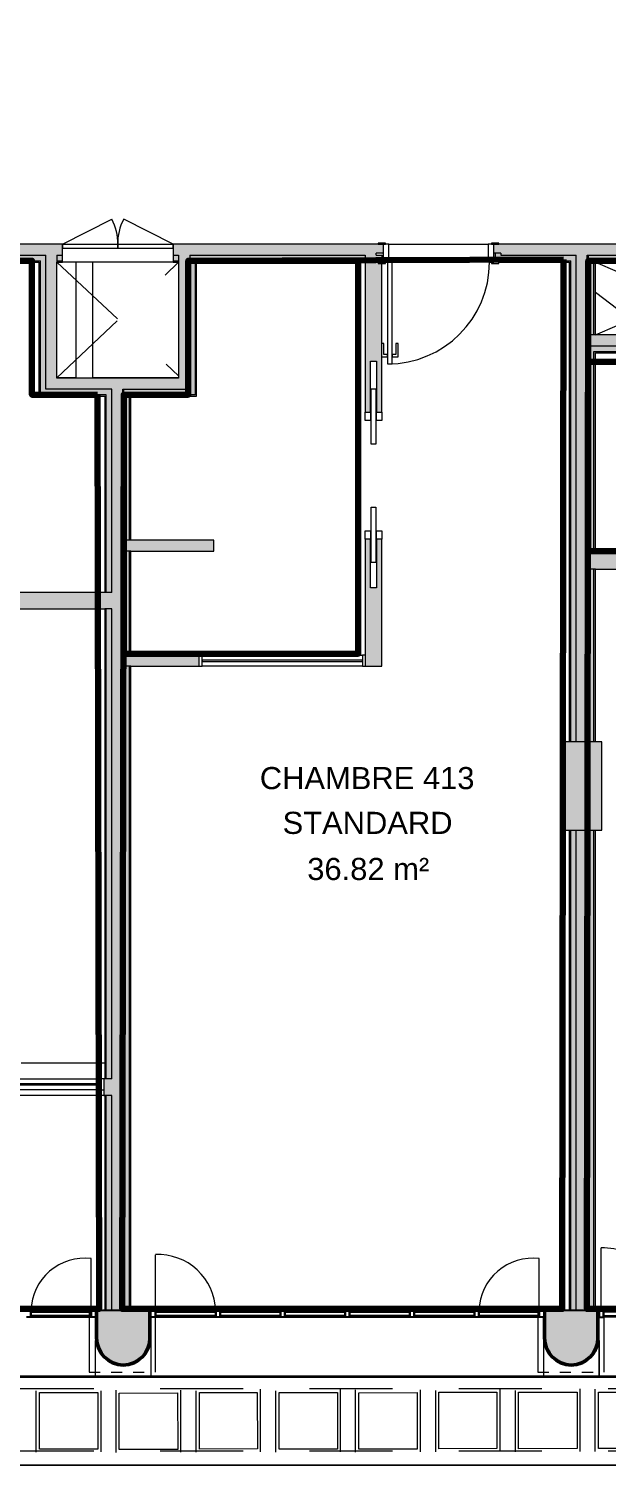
# Model space of a CAD drawing. Header units: metres. Extents: x -227.9 to -141.2, y 39.1 to 91.1.
# Drawn here: x -161.88 to -156.64, y 39.07 to 52.06 of the extents above; entities that cross this region are included whole.
import ezdxf

# ---------------------------------------------------------------- set-up
doc = ezdxf.new("R2010")
doc.units = ezdxf.units.M
doc.linetypes.add('JIS_02_0.7', pattern=[1.35, 0.75, -0.6])
doc.linetypes.add('Projeté', pattern=[0.003969, 0.002381, -0.001587])
for name, color, linetype, lineweight in [('A-AREA-IDEN', 7, 'Continuous', 9), ('A-DOOR', 7, 'Continuous', 5), ('A-FLOR', 7, 'Continuous', 5), ('A-GLAZ', 7, 'Continuous', 5), ('A-WALL', 7, 'Continuous', 5), ('A-WALL-PATT', 7, 'Continuous', 13), ('I-WALL', 7, 'Continuous', 5), ('Q-SPCQ', 7, 'Continuous', 5)]:
    doc.layers.add(name, color=color, linetype=linetype, lineweight=lineweight)
for name, color, linetype, lineweight, true_color in [('A-DETL', 94, 'Continuous', 5, 0x00a600), ('A-DETL-MBND', 9, 'Continuous', 5, 0xc0c0c0), ('S-COLS', 8, 'Continuous', 9, 0x7f7f7f)]:
    doc.layers.add(name, color=color, linetype=linetype, lineweight=lineweight, true_color=true_color)
doc.layers.add('Chambre', color=40, linetype='Continuous')
doc.layers.add('SDB', color=230, linetype='Continuous')
doc.styles.add('Arial_1', font='arial.ttf', dxfattribs={"height": 0.2})

msp = doc.modelspace()

# ---------------------------------------------------------------- hatches: boundary and pattern name
at = {"layer": 'A-WALL', "true_color": 0x808080}
for points in [[(-161.02, 39.97), (-160.965, 39.976), (-160.912, 39.994), (-160.864, 40.024), (-160.825, 40.064), (-160.795, 40.111), (-160.776, 40.164), (-160.77, 40.22), (-160.77, 40.47), (-160.785, 40.47), (-160.785, 40.22), (-160.791, 40.167), (-160.808, 40.118), (-160.836, 40.073), (-160.874, 40.036), (-160.918, 40.008), (-160.968, 39.991), (-161.02, 39.985), (-161.072, 39.991), (-161.122, 40.008), (-161.167, 40.036), (-161.204, 40.073), (-161.232, 40.118), (-161.249, 40.167), (-161.255, 40.22), (-161.255, 40.47), (-161.27, 40.47), (-161.27, 40.22), (-161.264, 40.164), (-161.245, 40.111), (-161.216, 40.064), (-161.176, 40.024), (-161.129, 39.994), (-161.076, 39.976), (-161.049, 39.973)], [(-161.02, 39.985), (-160.968, 39.991), (-160.918, 40.008), (-160.874, 40.036), (-160.836, 40.073), (-160.808, 40.118), (-160.791, 40.167), (-160.785, 40.22), (-160.785, 40.47), (-161.255, 40.47), (-161.255, 40.22), (-161.249, 40.167), (-161.232, 40.118), (-161.204, 40.073), (-161.167, 40.036), (-161.122, 40.008), (-161.072, 39.991), (-161.049, 39.988)], [(-156.97, 39.97), (-156.914, 39.976), (-156.861, 39.994), (-156.814, 40.024), (-156.774, 40.064), (-156.744, 40.111), (-156.726, 40.164), (-156.72, 40.22), (-156.72, 40.47), (-156.735, 40.47), (-156.735, 40.22), (-156.741, 40.167), (-156.758, 40.118), (-156.786, 40.073), (-156.823, 40.036), (-156.868, 40.008), (-156.917, 39.991), (-156.97, 39.985), (-157.022, 39.991), (-157.072, 40.008), (-157.116, 40.036), (-157.153, 40.073), (-157.181, 40.118), (-157.199, 40.167), (-157.205, 40.22), (-157.205, 40.47), (-157.219, 40.47), (-157.22, 40.22), (-157.213, 40.164), (-157.195, 40.111), (-157.165, 40.064), (-157.126, 40.024), (-157.078, 39.994), (-157.025, 39.976)], [(-156.97, 39.985), (-156.917, 39.991), (-156.868, 40.008), (-156.823, 40.036), (-156.786, 40.073), (-156.758, 40.118), (-156.741, 40.167), (-156.735, 40.22), (-156.735, 40.47), (-157.205, 40.47), (-157.205, 40.22), (-157.199, 40.167), (-157.181, 40.118), (-157.153, 40.073), (-157.116, 40.036), (-157.072, 40.008), (-157.022, 39.991)]]:
    msp.add_hatch(color=8, dxfattribs=at).paths.add_polyline_path(points)
at = {"layer": 'A-WALL-PATT', "lineweight": 5, "true_color": 0xaaaaaa}
h = msp.add_hatch(color=253, dxfattribs=at)
h.paths.add_polyline_path([(-156.825, 45.614), (-156.815, 45.614), (-156.815, 47.175), (-156.825, 47.175), (-156.825, 45.639)])
h.paths.add_polyline_path([(-156.825, 47.325), (-156.815, 47.325), (-156.815, 49.194), (-156.825, 49.194), (-156.825, 47.782)])
h.paths.add_polyline_path([(-156.825, 49.294), (-156.815, 49.294), (-156.815, 50.014), (-156.825, 50.014), (-156.825, 49.39)])
h = msp.add_hatch(color=253, dxfattribs=at)
h.paths.add_polyline_path([(-161.015, 40.47), (-161.015, 46.296), (-161.025, 46.296), (-161.025, 40.47)])
h.paths.add_polyline_path([(-161.025, 46.396), (-161.015, 46.396), (-161.015, 47.337), (-161.025, 47.337), (-161.025, 46.711)])
h.paths.add_polyline_path([(-161.025, 47.437), (-161.015, 47.437), (-161.015, 48.802), (-161.025, 48.802), (-161.025, 47.782)])
msp.add_hatch(color=253, dxfattribs=at).paths.add_polyline_path([(-156.825, 40.47), (-156.815, 40.47), (-156.815, 44.814), (-156.825, 44.814), (-156.825, 40.549)])
at = {"layer": 'I-WALL', "true_color": 0xaaaaaa}
h = msp.add_hatch(color=253, dxfattribs=at)
h.paths.add_polyline_path([(-155.221, 50.014), (-155.076, 50.014), (-155.076, 50.032), (-155.013, 50.032), (-155.013, 50.114), (-155.554, 50.114), (-155.554, 50.014), (-155.293, 50.014)])
h.paths.add_polyline_path([(-153.95, 50.014), (-153.912, 50.014), (-153.912, 50.114), (-154.013, 50.114), (-154.013, 50.032), (-153.95, 50.032)])
h.paths.add_polyline_path([(-156.815, 50.014), (-156.554, 50.014), (-156.554, 50.114), (-157.67, 50.114), (-157.67, 50.032), (-157.607, 50.032), (-157.607, 50.014), (-156.825, 50.014)])
h.paths.add_polyline_path([(-158.733, 50.014), (-158.733, 50.032), (-158.67, 50.032), (-158.67, 50.114), (-160.57, 50.114), (-160.57, 50.014), (-158.833, 50.014)])
h.paths.add_polyline_path([(-161.72, 50.014), (-161.57, 50.014), (-161.57, 50.114), (-167.265, 50.114), (-167.265, 50.032), (-167.202, 50.032), (-167.202, 50.014), (-162.693, 50.014)])
h.paths.add_polyline_path([(-168.412, 50.014), (-168.328, 50.014), (-168.328, 50.032), (-168.265, 50.032), (-168.265, 50.114), (-169.889, 50.114), (-169.889, 50.014), (-168.449, 50.014)])
h = msp.add_hatch(color=253, dxfattribs=at)
h.paths.add_polyline_path([(-155.221, 49.964), (-155.221, 50.014), (-155.554, 50.014), (-155.554, 49.964), (-155.293, 49.964)])
h.paths.add_polyline_path([(-155.026, 49.964), (-155.026, 50.032), (-155.076, 50.032), (-155.076, 50.014), (-155.121, 50.014), (-155.121, 49.964), (-155.071, 49.964)])
h.paths.add_polyline_path([(-153.912, 49.964), (-153.912, 50.014), (-153.95, 50.014), (-153.95, 50.032), (-154, 50.032), (-154, 49.964)])
h.paths.add_polyline_path([(-156.937, 49.964), (-156.925, 49.964), (-156.925, 50.014), (-157.607, 50.014), (-157.607, 50.032), (-157.657, 50.032), (-157.657, 49.964), (-156.975, 49.964)])
h.paths.add_polyline_path([(-156.815, 49.964), (-156.554, 49.964), (-156.554, 50.014), (-156.815, 50.014)])
h.paths.add_polyline_path([(-159.404, 49.964), (-158.833, 49.964), (-158.833, 50.014), (-160.42, 50.014), (-160.42, 49.964), (-160.37, 49.964)])
h.paths.add_polyline_path([(-160.57, 49.964), (-160.52, 49.964), (-160.52, 50.014), (-160.57, 50.014)])
h.paths.add_polyline_path([(-161.72, 49.964), (-161.72, 50.014), (-162.97, 50.014), (-162.97, 49.964), (-161.77, 49.964)])
h.paths.add_polyline_path([(-163.12, 49.964), (-163.12, 50.014), (-167.08, 50.014), (-167.08, 49.964), (-165.982, 49.964)])
h.paths.add_polyline_path([(-161.57, 49.964), (-161.57, 50.014), (-161.62, 50.014), (-161.62, 49.964)])
h.paths.add_polyline_path([(-168.449, 49.964), (-168.412, 49.964), (-168.412, 50.014), (-169.415, 50.014), (-169.415, 49.964), (-169.272, 49.964)])
h.paths.add_polyline_path([(-167.18, 49.964), (-167.18, 50.014), (-167.202, 50.014), (-167.202, 50.032), (-167.252, 50.032), (-167.252, 49.964)])
h.paths.add_polyline_path([(-168.312, 49.964), (-168.278, 49.964), (-168.278, 50.032), (-168.312, 50.032), (-168.312, 50.014)])
h.paths.add_polyline_path([(-169.889, 49.964), (-169.525, 49.964), (-169.525, 50.014), (-169.889, 50.014)])
h = msp.add_hatch(color=253, dxfattribs=at)
h.paths.add_polyline_path([(-153.912, 49.951), (-153.912, 49.964), (-154, 49.964), (-154, 50.032), (-154.013, 50.032), (-154.013, 49.951), (-153.968, 49.951)])
h.paths.add_polyline_path([(-155.013, 49.951), (-155.013, 50.032), (-155.026, 50.032), (-155.026, 49.964), (-155.071, 49.964), (-155.071, 49.951), (-155.058, 49.951)])
h.paths.add_polyline_path([(-155.293, 49.951), (-155.221, 49.951), (-155.221, 49.964), (-155.554, 49.964), (-155.554, 49.951)])
h.paths.add_polyline_path([(-156.988, 49.951), (-156.975, 49.951), (-156.975, 49.964), (-157.657, 49.964), (-157.657, 50.032), (-157.67, 50.032), (-157.67, 49.951), (-157.625, 49.951)])
h.paths.add_polyline_path([(-156.765, 49.951), (-156.554, 49.951), (-156.554, 49.964), (-156.765, 49.964)])
h.paths.add_polyline_path([(-159.404, 49.951), (-158.833, 49.951), (-158.833, 49.964), (-160.37, 49.964), (-160.37, 49.951), (-160.357, 49.951)])
h.paths.add_polyline_path([(-158.683, 49.951), (-158.67, 49.951), (-158.67, 50.032), (-158.683, 50.032), (-158.683, 49.994)])
h.paths.add_polyline_path([(-162.693, 49.951), (-161.77, 49.951), (-161.77, 49.964), (-162.97, 49.964), (-162.97, 49.951)])
h.paths.add_polyline_path([(-161.57, 49.951), (-161.57, 49.964), (-161.62, 49.964), (-161.62, 49.951)])
h.paths.add_polyline_path([(-160.52, 49.951), (-160.52, 49.964), (-160.57, 49.964), (-160.57, 49.951)])
h.paths.add_polyline_path([(-163.12, 49.951), (-163.12, 49.964), (-167.08, 49.964), (-167.08, 49.951), (-165.982, 49.951)])
h.paths.add_polyline_path([(-168.265, 49.951), (-168.265, 50.032), (-168.278, 50.032), (-168.278, 49.964), (-168.312, 49.964), (-168.312, 49.951), (-168.31, 49.951)])
h.paths.add_polyline_path([(-167.18, 49.951), (-167.18, 49.964), (-167.252, 49.964), (-167.252, 50.032), (-167.265, 50.032), (-167.265, 49.951), (-167.22, 49.951)])
h.paths.add_polyline_path([(-169.365, 49.951), (-168.412, 49.951), (-168.412, 49.964), (-169.365, 49.964)])
h.paths.add_polyline_path([(-169.575, 49.951), (-169.575, 49.964), (-169.889, 49.964), (-169.889, 49.951), (-169.588, 49.951)])
for points in [[(-161.77, 48.739), (-161.77, 49.951), (-161.783, 49.951), (-161.783, 48.739)], [(-161.72, 48.752), (-161.72, 49.964), (-161.77, 49.964), (-161.77, 48.752)], [(-161.72, 48.802), (-161.62, 48.802), (-161.62, 50.014), (-161.72, 50.014), (-161.72, 48.854)], [(-160.42, 48.902), (-160.42, 50.014), (-160.52, 50.014), (-160.52, 48.902)], [(-160.42, 48.802), (-160.37, 48.802), (-160.37, 49.964), (-160.42, 49.964), (-160.42, 48.854)], [(-160.37, 48.752), (-160.357, 48.752), (-160.357, 49.951), (-160.37, 49.951), (-160.37, 48.802)], [(-156.988, 45.614), (-156.975, 45.614), (-156.975, 49.951), (-156.988, 49.951), (-156.988, 45.639)], [(-156.975, 45.614), (-156.925, 45.614), (-156.925, 49.964), (-156.975, 49.964), (-156.975, 45.639)], [(-156.825, 45.614), (-156.825, 50.014), (-156.925, 50.014), (-156.925, 45.614)], [(-156.815, 49.194), (-155.221, 49.194), (-155.221, 49.294), (-156.825, 49.294), (-156.825, 49.194)], [(-155.221, 49.144), (-155.207, 49.144), (-155.207, 49.194), (-156.765, 49.194), (-156.765, 49.144), (-155.293, 49.144)], [(-155.207, 49.131), (-155.207, 49.144), (-156.752, 49.144), (-156.752, 49.131), (-155.221, 49.131)], [(-161.015, 48.802), (-160.42, 48.802), (-160.42, 48.902), (-161.62, 48.902), (-161.62, 48.802), (-161.025, 48.802)], [(-161.049, 40.47), (-161.025, 40.47), (-161.025, 48.802), (-161.125, 48.802), (-161.125, 40.47)], [(-160.965, 47.337), (-160.202, 47.337), (-160.202, 47.437), (-161.025, 47.437), (-161.025, 47.337), (-161.015, 47.337)], [(-160.952, 46.296), (-160.333, 46.296), (-160.333, 46.396), (-161.025, 46.396), (-161.025, 46.296), (-160.965, 46.296)], [(-156.975, 40.47), (-156.975, 44.814), (-156.988, 44.814), (-156.988, 40.47)], [(-156.937, 40.47), (-156.925, 40.47), (-156.925, 44.814), (-156.975, 44.814), (-156.975, 40.47)], [(-156.925, 40.47), (-156.825, 40.47), (-156.825, 44.814), (-156.925, 44.814), (-156.925, 40.549)], [(-156.815, 40.47), (-156.765, 40.47), (-156.765, 44.814), (-156.815, 44.814), (-156.815, 40.549)], [(-156.765, 40.47), (-156.752, 40.47), (-156.752, 44.814), (-156.765, 44.814), (-156.765, 40.549)]]:
    msp.add_hatch(color=253, dxfattribs=at).paths.add_polyline_path(points)
h = msp.add_hatch(color=253, dxfattribs=at)
h.paths.add_polyline_path([(-158.683, 46.296), (-158.683, 47.446), (-158.73, 47.446), (-158.73, 47.006), (-158.785, 47.006), (-158.785, 47.446), (-158.833, 47.446), (-158.833, 46.296)])
h.paths.add_polyline_path([(-158.73, 48.596), (-158.683, 48.596), (-158.683, 49.096), (-158.685, 49.096), (-158.685, 49.216), (-158.683, 49.216), (-158.683, 49.941), (-158.715, 49.941), (-158.715, 49.951), (-158.683, 49.951), (-158.683, 50.014), (-158.833, 50.014), (-158.833, 48.596), (-158.785, 48.596), (-158.785, 49.056), (-158.73, 49.056), (-158.73, 48.854)])
h = msp.add_hatch(color=253, dxfattribs=at)
h.paths.add_polyline_path([(-156.765, 45.614), (-156.765, 45.614), (-156.765, 47.175), (-156.815, 47.175), (-156.815, 45.614)])
h.paths.add_polyline_path([(-156.815, 47.325), (-156.765, 47.325), (-156.765, 49.194), (-156.815, 49.194), (-156.815, 47.782)])
h.paths.add_polyline_path([(-156.815, 49.294), (-156.765, 49.294), (-156.765, 49.964), (-156.815, 49.964), (-156.815, 49.39)])
h = msp.add_hatch(color=253, dxfattribs=at)
h.paths.add_polyline_path([(-156.765, 45.614), (-156.752, 45.614), (-156.752, 47.175), (-156.765, 47.175), (-156.765, 45.639)])
h.paths.add_polyline_path([(-156.765, 47.325), (-156.752, 47.325), (-156.752, 49.144), (-156.765, 49.144), (-156.765, 47.782)])
h.paths.add_polyline_path([(-156.765, 49.294), (-156.752, 49.294), (-156.752, 49.951), (-156.765, 49.951), (-156.765, 49.39)])
h = msp.add_hatch(color=253, dxfattribs=at)
h.paths.add_polyline_path([(-160.357, 48.739), (-160.357, 48.752), (-160.965, 48.752), (-160.965, 48.739), (-160.952, 48.739)])
h.paths.add_polyline_path([(-161.188, 48.739), (-161.175, 48.739), (-161.175, 48.752), (-161.77, 48.752), (-161.77, 48.739), (-161.62, 48.739)])
h = msp.add_hatch(color=253, dxfattribs=at)
h.paths.add_polyline_path([(-161.015, 48.752), (-160.37, 48.752), (-160.37, 48.802), (-161.015, 48.802)])
h.paths.add_polyline_path([(-161.62, 48.752), (-161.125, 48.752), (-161.125, 48.802), (-161.72, 48.802), (-161.72, 48.752)])
h = msp.add_hatch(color=253, dxfattribs=at)
h.paths.add_polyline_path([(-161.175, 40.47), (-161.175, 42.415), (-161.188, 42.415), (-161.188, 40.47)])
h.paths.add_polyline_path([(-161.188, 42.565), (-161.175, 42.565), (-161.175, 46.815), (-161.188, 46.815), (-161.188, 43.496)])
h.paths.add_polyline_path([(-161.188, 46.965), (-161.175, 46.965), (-161.175, 48.739), (-161.188, 48.739), (-161.188, 47.782)])
h = msp.add_hatch(color=253, dxfattribs=at)
h.paths.add_polyline_path([(-161.175, 40.47), (-161.125, 40.47), (-161.125, 42.415), (-161.175, 42.415), (-161.175, 40.817)])
h.paths.add_polyline_path([(-161.125, 42.565), (-161.125, 46.815), (-161.175, 46.815), (-161.175, 42.565)])
h.paths.add_polyline_path([(-161.125, 46.965), (-161.125, 48.752), (-161.175, 48.752), (-161.175, 46.965)])
h = msp.add_hatch(color=253, dxfattribs=at)
h.paths.add_polyline_path([(-161.015, 40.47), (-160.965, 40.47), (-160.965, 46.296), (-161.015, 46.296), (-161.015, 41.352)])
h.paths.add_polyline_path([(-161.015, 46.396), (-160.965, 46.396), (-160.965, 47.337), (-161.015, 47.337), (-161.015, 46.711)])
h.paths.add_polyline_path([(-160.965, 47.437), (-160.965, 48.752), (-161.015, 48.752), (-161.015, 47.437)])
h = msp.add_hatch(color=253, dxfattribs=at)
h.paths.add_polyline_path([(-160.952, 40.47), (-160.952, 46.296), (-160.965, 46.296), (-160.965, 40.47)])
h.paths.add_polyline_path([(-160.952, 46.396), (-160.952, 47.337), (-160.965, 47.337), (-160.965, 46.396)])
h.paths.add_polyline_path([(-160.965, 47.437), (-160.952, 47.437), (-160.952, 48.739), (-160.965, 48.739), (-160.965, 47.782)])
h = msp.add_hatch(color=253, dxfattribs=at)
h.paths.add_polyline_path([(-153.506, 47.175), (-153.174, 47.175), (-153.174, 47.325), (-153.506, 47.325), (-153.506, 47.223)])
h.paths.add_polyline_path([(-154.656, 47.175), (-154.656, 47.223), (-155.766, 47.223), (-155.766, 47.278), (-154.656, 47.278), (-154.656, 47.325), (-156.825, 47.325), (-156.825, 47.175), (-156.115, 47.175)])
h = msp.add_hatch(color=253, dxfattribs=at)
h.paths.add_polyline_path([(-161.175, 46.815), (-161.125, 46.815), (-161.125, 46.965), (-162.05, 46.965), (-162.05, 46.815), (-161.188, 46.815)])
h.paths.add_polyline_path([(-162.95, 46.815), (-162.95, 46.965), (-162.97, 46.965), (-162.97, 46.815)])
h = msp.add_hatch(color=253, dxfattribs=at)
h.paths.add_polyline_path([(-161.175, 42.415), (-161.125, 42.415), (-161.125, 42.565), (-161.195, 42.565), (-161.195, 42.415), (-161.188, 42.415)])
h.paths.add_polyline_path([(-169.425, 42.415), (-169.345, 42.415), (-169.345, 42.565), (-169.425, 42.565), (-169.425, 42.424)])
at = {"layer": 'S-COLS', "true_color": 0x808080}
msp.add_hatch(color=8, dxfattribs=at).paths.add_polyline_path([(-156.694, 44.814), (-156.694, 45.614), (-157.044, 45.614), (-157.044, 44.814)])

# ---------------------------------------------------------------- linework, layer by layer
at = {"layer": 'A-DETL', "color": 7, "linetype": 'JIS_02_0.7'}
for p, q in [((-161.62, 48.904), (-160.52, 49.951)), ((-161.62, 49.951), (-160.52, 48.924)), ((-156.752, 49.294), (-155.221, 49.951)), ((-156.752, 49.951), (-155.221, 49.294))]:
    msp.add_line(p, q, dxfattribs=at)
at = {"layer": 'A-DETL', "color": 9, "linetype": 'JIS_02_0.7', "lineweight": 9, "true_color": 0xc0c0c0}
for p, q in [((-161.194, 42.707), (-169.339, 42.707)), ((-151.836, 39.762), (-165.413, 39.762)), ((-161.807, 39.188), (-161.807, 39.743)), ((-161.779, 39.726), (-161.25, 39.727)), ((-161.779, 39.216), (-161.779, 39.726)), ((-161.25, 39.727), (-161.249, 39.216)), ((-161.224, 39.743), (-161.224, 39.192)), ((-161.086, 39.184), (-161.086, 39.749)), ((-161.057, 39.722), (-160.529, 39.723)), ((-161.057, 39.212), (-161.057, 39.722)), ((-160.529, 39.723), (-160.528, 39.212)), ((-160.503, 39.748), (-160.503, 39.188)), ((-160.361, 39.189), (-160.361, 39.744)), ((-160.332, 39.726), (-159.809, 39.727)), ((-160.332, 39.216), (-160.332, 39.726)), ((-159.809, 39.727), (-159.808, 39.217)), ((-159.783, 39.757), (-159.783, 39.192)), ((-159.641, 39.188), (-159.641, 39.743)), ((-159.612, 39.726), (-159.084, 39.727)), ((-159.612, 39.216), (-159.612, 39.726)), ((-159.084, 39.727), (-159.083, 39.216)), ((-159.058, 39.757), (-159.058, 39.192)), ((-158.92, 39.188), (-158.92, 39.753)), ((-158.891, 39.725), (-158.362, 39.726)), ((-158.891, 39.215), (-158.891, 39.725)), ((-158.362, 39.726), (-158.362, 39.216)), ((-158.337, 39.751), (-158.337, 39.191)), ((-158.195, 39.192), (-158.195, 39.747)), ((-158.166, 39.219), (-158.166, 39.73)), ((-158.166, 39.73), (-157.642, 39.73)), ((-157.642, 39.73), (-157.642, 39.22)), ((-157.617, 39.76), (-157.617, 39.195)), ((-157.475, 39.192), (-157.475, 39.747)), ((-157.446, 39.729), (-156.917, 39.73)), ((-157.446, 39.219), (-157.446, 39.729)), ((-156.917, 39.73), (-156.917, 39.22)), ((-156.892, 39.76), (-156.892, 39.195)), ((-156.753, 39.193), (-156.753, 39.758)), ((-156.725, 39.73), (-156.196, 39.731)), ((-156.725, 39.22), (-156.725, 39.73)), ((-151.836, 39.197), (-165.413, 39.197)), ((-161.249, 39.216), (-161.779, 39.216)), ((-160.528, 39.212), (-161.057, 39.212)), ((-159.808, 39.217), (-160.332, 39.216)), ((-159.083, 39.216), (-159.612, 39.216)), ((-158.362, 39.216), (-158.891, 39.215)), ((-157.642, 39.22), (-158.166, 39.219)), ((-156.917, 39.22), (-157.446, 39.219)), ((-156.196, 39.221), (-156.725, 39.22))]:
    msp.add_line(p, q, dxfattribs=at)
at = {"layer": 'A-DETL', "color": 7}
msp.add_line((-165.553, 39.069), (-151.695, 39.069), dxfattribs=at)
at = {"layer": 'A-DETL-MBND', "lineweight": 9}
for p, q in [((-161.449, 49.951), (-161.449, 48.904)), ((-161.299, 49.951), (-161.299, 48.904)), ((-156.752, 49.679), (-156.246, 49.294)), ((-156.742, 49.294), (-156.752, 49.302)), ((-151.696, 39.07), (-165.553, 39.07))]:
    msp.add_line(p, q, dxfattribs=at)
at = {"layer": 'A-DOOR', "color": 9, "true_color": 0xc0c0c0}
for p, q in [((-161.57, 50.114), (-161.125, 50.341)), ((-160.57, 50.114), (-161.016, 50.341)), ((-158.65, 50.124), (-158.715, 50.124)), ((-158.715, 50.124), (-158.715, 50.114)), ((-158.715, 50.114), (-158.65, 50.114)), ((-158.62, 50.114), (-158.67, 50.114)), ((-158.67, 50.114), (-158.67, 49.951)), ((-158.65, 50.114), (-158.65, 50.124)), ((-158.62, 49.994), (-158.62, 50.114)), ((-157.67, 50.114), (-157.72, 50.114)), ((-157.72, 50.114), (-157.72, 49.994)), ((-157.625, 50.124), (-157.69, 50.124)), ((-157.69, 50.124), (-157.69, 50.114)), ((-157.69, 50.114), (-157.625, 50.114)), ((-157.67, 49.951), (-157.67, 50.114)), ((-157.625, 50.114), (-157.625, 50.124)), ((-158.65, 49.951), (-158.715, 49.951)), ((-158.715, 49.951), (-158.715, 49.941)), ((-158.715, 49.941), (-158.65, 49.941)), ((-158.67, 49.951), (-158.63, 49.951)), ((-158.65, 49.941), (-158.65, 49.951)), ((-158.63, 49.951), (-158.63, 49.994)), ((-158.63, 49.994), (-158.62, 49.994)), ((-157.72, 49.994), (-157.71, 49.994)), ((-157.71, 49.994), (-157.71, 49.951)), ((-157.71, 49.951), (-157.67, 49.951)), ((-157.625, 49.951), (-157.69, 49.951)), ((-157.69, 49.951), (-157.69, 49.941)), ((-157.69, 49.941), (-157.625, 49.941)), ((-157.625, 49.941), (-157.625, 49.951)), ((-158.833, 48.596), (-158.785, 48.596)), ((-158.833, 48.521), (-158.833, 48.596)), ((-158.785, 48.521), (-158.833, 48.521)), ((-158.785, 48.596), (-158.785, 48.521)), ((-158.73, 48.596), (-158.683, 48.596)), ((-158.73, 48.521), (-158.73, 48.596)), ((-158.683, 48.521), (-158.73, 48.521)), ((-158.683, 48.596), (-158.683, 48.521)), ((-158.833, 47.521), (-158.785, 47.521)), ((-158.833, 47.446), (-158.833, 47.521)), ((-158.785, 47.446), (-158.833, 47.446)), ((-158.785, 47.521), (-158.785, 47.446)), ((-158.73, 47.521), (-158.683, 47.521)), ((-158.73, 47.446), (-158.73, 47.521)), ((-158.683, 47.446), (-158.73, 47.446)), ((-158.683, 47.521), (-158.683, 47.446))]:
    msp.add_line(p, q, dxfattribs=at)
at = {"layer": 'A-DOOR', "color": 9, "lineweight": 9, "true_color": 0xc0c0c0}
for p, q in [((-161.568, 50.114), (-161.071, 50.114)), ((-161.568, 50.074), (-161.568, 50.114)), ((-161.071, 50.074), (-161.568, 50.074)), ((-161.071, 50.114), (-161.071, 50.074)), ((-161.069, 50.114), (-160.572, 50.114)), ((-161.069, 50.074), (-161.069, 50.114)), ((-160.572, 50.074), (-161.069, 50.074)), ((-160.572, 50.114), (-160.572, 50.074))]:
    msp.add_line(p, q, dxfattribs=at)
at = {"layer": 'A-DOOR'}
for p, q in [((-158.63, 49.951), (-158.63, 49.031)), ((-158.59, 49.951), (-158.63, 49.951)), ((-158.59, 49.031), (-158.59, 49.951)), ((-158.665, 49.216), (-158.685, 49.216)), ((-158.685, 49.216), (-158.685, 49.096)), ((-158.665, 49.116), (-158.665, 49.216)), ((-158.535, 49.216), (-158.555, 49.216)), ((-158.555, 49.216), (-158.555, 49.116)), ((-158.535, 49.096), (-158.535, 49.216)), ((-158.685, 49.096), (-158.63, 49.096)), ((-158.63, 49.116), (-158.665, 49.116)), ((-158.63, 49.096), (-158.63, 49.116)), ((-158.63, 49.031), (-158.59, 49.031)), ((-158.555, 49.116), (-158.59, 49.116)), ((-158.59, 49.116), (-158.59, 49.096)), ((-158.59, 49.096), (-158.535, 49.096)), ((-158.778, 48.806), (-158.738, 48.806)), ((-158.778, 48.306), (-158.778, 48.806)), ((-158.738, 48.806), (-158.738, 48.306)), ((-158.738, 48.306), (-158.778, 48.306)), ((-158.778, 47.236), (-158.778, 47.736)), ((-158.778, 47.736), (-158.738, 47.736)), ((-158.738, 47.736), (-158.738, 47.236)), ((-158.738, 47.236), (-158.778, 47.236))]:
    msp.add_line(p, q, dxfattribs=at)
at = {"layer": 'A-DOOR', "color": 9, "true_color": 0xc0c0c0}
for centre, start, end in [((-161.525, 50.124), 358.6205, 28.3795), ((-160.616, 50.124), 151.6205, 181.3795)]:
    msp.add_arc(centre, 0.455, start, end, dxfattribs=at)
at = {"layer": 'A-DOOR'}
msp.add_arc((-158.63, 49.951), 0.92, 270, 0, dxfattribs=at)
at = {"layer": 'A-FLOR', "lineweight": 9}
for p, q in [((-161.62, 48.904), (-161.62, 49.951)), ((-161.449, 48.904), (-161.62, 48.904)), ((-160.52, 48.904), (-161.299, 48.904))]:
    msp.add_line(p, q, dxfattribs=at)
at = {"layer": 'A-FLOR'}
for p, q in [((-157.045, 44.814), (-157.045, 45.614)), ((-157.045, 45.614), (-157.044, 45.614)), ((-157.044, 44.814), (-157.045, 44.814))]:
    msp.add_line(p, q, dxfattribs=at)
at = {"layer": 'A-GLAZ', "lineweight": 13}
for p, q in [((-160.308, 46.396), (-160.333, 46.396)), ((-160.308, 46.296), (-160.308, 46.396)), ((-158.833, 46.396), (-158.858, 46.396)), ((-158.858, 46.396), (-158.858, 46.296)), ((-160.333, 46.296), (-160.308, 46.296)), ((-158.858, 46.351), (-160.308, 46.351)), ((-160.308, 46.351), (-160.308, 46.341)), ((-160.308, 46.341), (-158.858, 46.341)), ((-158.858, 46.341), (-158.858, 46.351)), ((-158.858, 46.296), (-158.833, 46.296)), ((-161.22, 42.52), (-163.88, 42.52)), ((-163.88, 42.51), (-161.22, 42.51)), ((-161.195, 42.565), (-161.22, 42.565)), ((-161.22, 42.565), (-161.22, 42.465)), ((-161.22, 42.51), (-161.22, 42.52)), ((-161.22, 42.465), (-161.195, 42.465)), ((-156.699, 40.47), (-156.699, 41.035))]:
    msp.add_line(p, q, dxfattribs=at)
at = {"layer": 'A-GLAZ'}
for p, q in [((-160.308, 46.396), (-158.858, 46.396)), ((-158.858, 46.296), (-160.308, 46.296)), ((-163.88, 42.565), (-161.22, 42.565)), ((-161.22, 42.465), (-163.88, 42.465))]:
    msp.add_line(p, q, dxfattribs=at)
at = {"layer": 'A-GLAZ', "lineweight": 9}
for p, q in [((-161.31, 40.47), (-161.31, 40.939)), ((-160.73, 40.47), (-160.73, 40.974)), ((-157.259, 40.47), (-157.259, 40.939)), ((-161.31, 40.47), (-161.855, 40.47)), ((-161.33, 40.47), (-161.33, 39.91)), ((-160.185, 40.47), (-160.73, 40.47)), ((-160.73, 39.91), (-160.73, 40.47)), ((-159.6, 40.47), (-160.145, 40.47)), ((-159.015, 40.47), (-159.56, 40.47)), ((-158.43, 40.47), (-158.975, 40.47)), ((-157.845, 40.47), (-158.39, 40.47)), ((-157.259, 40.47), (-157.805, 40.47)), ((-157.273, 40.47), (-157.273, 39.91)), ((-156.679, 40.47), (-156.134, 40.47)), ((-156.673, 39.91), (-156.673, 40.47)), ((-161.855, 40.41), (-161.31, 40.41)), ((-160.77, 40.199), (-160.77, 40.41)), ((-160.73, 40.41), (-160.185, 40.41)), ((-160.145, 40.41), (-159.6, 40.41)), ((-159.56, 40.41), (-159.015, 40.41)), ((-158.975, 40.41), (-158.43, 40.41)), ((-158.39, 40.41), (-157.845, 40.41)), ((-157.805, 40.41), (-157.259, 40.41)), ((-156.719, 39.877), (-156.719, 40.41)), ((-156.134, 40.41), (-156.679, 40.41)), ((-161.27, 40.218), (-161.27, 40.199)), ((-157.219, 40.218), (-157.219, 40.199)), ((-164.82, 39.877), (-161.27, 39.877)), ((-164.82, 39.867), (-161.27, 39.867)), ((-161.27, 39.867), (-161.27, 39.867)), ((-160.77, 39.877), (-157.219, 39.877)), ((-160.77, 39.867), (-157.219, 39.867)), ((-160.77, 39.867), (-160.77, 39.867)), ((-157.219, 39.877), (-157.219, 39.867)), ((-156.719, 39.867), (-156.719, 39.877)), ((-156.719, 39.877), (-153.168, 39.877)), ((-156.719, 39.867), (-153.168, 39.867))]:
    msp.add_line(p, q, dxfattribs=at)
at = {"layer": 'A-GLAZ', "lineweight": 25}
for p, q in [((-161.895, 40.47), (-161.855, 40.47)), ((-161.855, 40.47), (-161.855, 40.41)), ((-161.855, 40.422), (-161.855, 40.458)), ((-161.855, 40.458), (-161.31, 40.458)), ((-161.31, 40.422), (-161.855, 40.422)), ((-161.31, 40.41), (-161.31, 40.47)), ((-161.31, 40.47), (-161.27, 40.47)), ((-161.31, 40.458), (-161.31, 40.422)), ((-161.27, 40.47), (-161.27, 40.41)), ((-160.77, 40.41), (-160.77, 40.47)), ((-160.77, 40.47), (-160.73, 40.47)), ((-160.73, 40.47), (-160.73, 40.41)), ((-160.73, 40.422), (-160.73, 40.458)), ((-160.73, 40.458), (-160.185, 40.458)), ((-160.185, 40.422), (-160.73, 40.422)), ((-160.185, 40.41), (-160.185, 40.47)), ((-160.185, 40.47), (-160.145, 40.47)), ((-160.185, 40.458), (-160.185, 40.422)), ((-160.145, 40.47), (-160.145, 40.41)), ((-160.145, 40.422), (-160.145, 40.458)), ((-160.145, 40.458), (-159.6, 40.458)), ((-159.6, 40.422), (-160.145, 40.422)), ((-159.6, 40.41), (-159.6, 40.47)), ((-159.6, 40.47), (-159.56, 40.47)), ((-159.6, 40.458), (-159.6, 40.422)), ((-159.56, 40.47), (-159.56, 40.41)), ((-159.56, 40.422), (-159.56, 40.458)), ((-159.56, 40.458), (-159.015, 40.458)), ((-159.015, 40.422), (-159.56, 40.422)), ((-159.015, 40.41), (-159.015, 40.47)), ((-159.015, 40.47), (-158.975, 40.47)), ((-159.015, 40.458), (-159.015, 40.422)), ((-158.975, 40.47), (-158.975, 40.41)), ((-158.975, 40.422), (-158.975, 40.458)), ((-158.975, 40.458), (-158.43, 40.458)), ((-158.43, 40.422), (-158.975, 40.422)), ((-158.43, 40.41), (-158.43, 40.47)), ((-158.43, 40.47), (-158.39, 40.47)), ((-158.43, 40.458), (-158.43, 40.422)), ((-158.39, 40.47), (-158.39, 40.41)), ((-158.39, 40.422), (-158.39, 40.458)), ((-158.39, 40.458), (-157.845, 40.458)), ((-157.845, 40.422), (-158.39, 40.422)), ((-157.845, 40.41), (-157.845, 40.47)), ((-157.845, 40.47), (-157.805, 40.47)), ((-157.845, 40.458), (-157.845, 40.422)), ((-157.805, 40.47), (-157.805, 40.41)), ((-157.805, 40.422), (-157.805, 40.458)), ((-157.805, 40.458), (-157.259, 40.458)), ((-157.259, 40.422), (-157.805, 40.422)), ((-157.259, 40.41), (-157.259, 40.47)), ((-157.259, 40.47), (-157.219, 40.47)), ((-157.259, 40.458), (-157.259, 40.422)), ((-157.219, 40.47), (-157.219, 40.41)), ((-156.679, 40.47), (-156.719, 40.47)), ((-156.719, 40.47), (-156.719, 40.41)), ((-156.679, 40.41), (-156.679, 40.47)), ((-156.134, 40.458), (-156.679, 40.458)), ((-156.679, 40.458), (-156.679, 40.422)), ((-156.679, 40.422), (-156.134, 40.422)), ((-161.855, 40.41), (-161.895, 40.41)), ((-161.27, 40.41), (-161.31, 40.41)), ((-160.73, 40.41), (-160.77, 40.41)), ((-160.145, 40.41), (-160.185, 40.41)), ((-159.56, 40.41), (-159.6, 40.41)), ((-158.975, 40.41), (-159.015, 40.41)), ((-158.39, 40.41), (-158.43, 40.41)), ((-157.805, 40.41), (-157.845, 40.41)), ((-157.219, 40.41), (-157.259, 40.41)), ((-156.719, 40.41), (-156.679, 40.41))]:
    msp.add_line(p, q, dxfattribs=at)
at = {"layer": 'A-GLAZ', "linetype": 'Projeté', "lineweight": 9}
for p, q in [((-160.73, 40.47), (-161.33, 40.47)), ((-156.673, 40.47), (-157.273, 40.47)), ((-161.33, 39.91), (-160.73, 39.91)), ((-157.273, 39.91), (-156.673, 39.91))]:
    msp.add_line(p, q, dxfattribs=at)
at = {"layer": 'A-GLAZ', "lineweight": 9}
for centre, radius, start, end in [((-161.367, 40.454), 0.489, 83.3459, 178.142), ((-160.706, 40.454), 0.521, 1.7425, 92.6657), ((-157.316, 40.454), 0.489, 83.3459, 178.142)]:
    msp.add_arc(centre, radius, start, end, dxfattribs=at)
at = {"layer": 'A-GLAZ', "lineweight": 13}
msp.add_arc((-156.678, 40.471), 0.564, 359.8231, 92.1693, dxfattribs=at)
at = {"layer": 'A-WALL'}
for p, q in [((-158.67, 50.032), (-158.733, 50.032)), ((-158.733, 50.014), (-158.733, 50.032)), ((-157.607, 50.032), (-157.67, 50.032)), ((-157.657, 50.032), (-157.657, 49.964)), ((-157.607, 50.032), (-157.607, 50.014)), ((-162.97, 50.014), (-161.72, 50.014)), ((-162.97, 49.964), (-161.77, 49.964)), ((-161.77, 48.752), (-161.77, 49.964)), ((-161.72, 48.802), (-161.72, 50.014)), ((-161.62, 50.014), (-161.57, 50.014)), ((-161.62, 50.014), (-161.62, 49.951)), ((-161.62, 49.964), (-161.57, 49.964)), ((-160.57, 50.014), (-160.52, 50.014)), ((-160.57, 49.964), (-160.52, 49.964)), ((-160.52, 50.014), (-160.52, 49.951)), ((-160.42, 50.014), (-158.833, 50.014)), ((-160.42, 50.014), (-160.42, 48.802)), ((-160.37, 49.964), (-158.833, 49.964)), ((-160.37, 49.964), (-160.37, 48.752)), ((-158.833, 50.014), (-158.833, 49.951)), ((-158.683, 50.014), (-158.683, 49.951)), ((-157.657, 49.964), (-156.975, 49.964)), ((-157.607, 50.014), (-156.925, 50.014)), ((-156.975, 45.614), (-156.975, 49.964)), ((-156.925, 45.614), (-156.925, 50.014)), ((-156.825, 50.014), (-156.554, 50.014)), ((-156.825, 49.294), (-156.825, 50.014)), ((-156.815, 49.294), (-156.815, 50.014)), ((-156.765, 49.964), (-156.554, 49.964)), ((-156.765, 49.294), (-156.765, 49.964)), ((-156.752, 49.294), (-156.825, 49.294)), ((-156.825, 47.325), (-156.825, 49.194)), ((-156.825, 49.194), (-155.207, 49.194)), ((-156.815, 47.325), (-156.815, 49.194)), ((-156.765, 47.325), (-156.765, 49.144)), ((-156.765, 49.144), (-155.207, 49.144)), ((-161.175, 48.752), (-161.77, 48.752)), ((-161.125, 48.802), (-161.72, 48.802)), ((-161.175, 46.965), (-161.175, 48.752)), ((-161.125, 46.965), (-161.125, 48.802)), ((-161.025, 48.802), (-160.42, 48.802)), ((-161.025, 47.437), (-161.025, 48.802)), ((-161.015, 47.437), (-161.015, 48.802)), ((-160.37, 48.752), (-160.965, 48.752)), ((-160.965, 47.437), (-160.965, 48.752)), ((-160.952, 47.437), (-161.025, 47.437)), ((-161.025, 46.396), (-161.025, 47.337)), ((-160.952, 47.337), (-161.025, 47.337)), ((-161.015, 46.396), (-161.015, 47.337)), ((-160.965, 46.396), (-160.965, 47.337)), ((-156.752, 47.325), (-156.825, 47.325)), ((-156.825, 45.614), (-156.825, 47.175)), ((-156.752, 47.175), (-156.825, 47.175)), ((-156.815, 45.614), (-156.815, 47.175)), ((-156.765, 45.614), (-156.765, 47.175)), ((-161.125, 46.965), (-161.188, 46.965)), ((-161.125, 46.815), (-161.188, 46.815)), ((-161.175, 42.565), (-161.175, 46.815)), ((-161.125, 42.565), (-161.125, 46.815)), ((-160.952, 46.396), (-161.025, 46.396)), ((-161.025, 40.47), (-161.025, 46.296)), ((-160.952, 46.296), (-161.025, 46.296)), ((-161.015, 40.47), (-161.015, 46.296)), ((-160.965, 40.47), (-160.965, 46.296)), ((-156.975, 40.47), (-156.975, 44.814)), ((-156.925, 40.47), (-156.925, 44.814)), ((-156.825, 40.47), (-156.825, 44.814)), ((-156.815, 40.47), (-156.815, 44.814)), ((-156.765, 40.47), (-156.765, 44.814)), ((-161.125, 42.565), (-161.188, 42.565)), ((-161.125, 42.415), (-161.188, 42.415)), ((-161.175, 40.47), (-161.175, 42.415)), ((-161.125, 40.47), (-161.125, 42.415))]:
    msp.add_line(p, q, dxfattribs=at)
at = {"layer": 'A-WALL', "lineweight": 25}
for p, q in [((-161.255, 40.47), (-161.27, 40.47)), ((-160.785, 40.47), (-161.255, 40.47)), ((-161.255, 40.47), (-161.255, 40.22)), ((-161.255, 40.22), (-161.255, 40.47)), ((-160.785, 40.22), (-160.785, 40.47)), ((-160.77, 40.47), (-160.785, 40.47)), ((-160.785, 40.47), (-160.785, 40.22)), ((-160.77, 40.22), (-160.77, 40.47)), ((-157.205, 40.47), (-157.219, 40.47)), ((-156.735, 40.47), (-157.205, 40.47)), ((-157.205, 40.47), (-157.205, 40.22)), ((-157.205, 40.22), (-157.205, 40.47)), ((-156.735, 40.22), (-156.735, 40.47)), ((-156.72, 40.47), (-156.735, 40.47)), ((-156.735, 40.47), (-156.735, 40.22)), ((-156.72, 40.22), (-156.72, 40.47)), ((-161.27, 40.41), (-161.27, 40.22)), ((-157.22, 40.41), (-157.22, 40.22))]:
    msp.add_line(p, q, dxfattribs=at)
for centre, radius in [((-161.02, 40.22), 0.25), ((-161.02, 40.22), 0.235), ((-161.02, 40.22), 0.235), ((-156.97, 40.22), 0.25), ((-156.97, 40.22), 0.235), ((-156.97, 40.22), 0.235)]:
    msp.add_arc(centre, radius, 180, 360, dxfattribs=at)
at = {"layer": 'Chambre', "lineweight": 140}
for points in [[(-153.615, 49.689), (-153.881, 50.738), (-152.326, 51.134), (-152.054, 50.049), (-143.778, 52.145), (-142.737, 47.942), (-148.475, 40.483), (-150.435, 40.483), (-156.829, 40.483), (-156.816, 49.964), (-153.968, 49.964), (-153.968, 49.689), (-153.615, 49.689)], [(-161.252, 48.752), (-161.846, 48.752), (-161.846, 49.964), (-169.402, 49.964), (-169.429, 40.483), (-161.239, 40.483), (-161.252, 48.752)], [(-157.039, 49.977), (-157.052, 40.483), (-161.029, 40.483), (-161.016, 48.752), (-160.433, 48.752), (-160.433, 49.964), (-157.039, 49.977)]]:
    msp.add_lwpolyline(points, dxfattribs=at)
at = {"layer": 'I-WALL', "lineweight": 13}
for p, q in [((-161.57, 50.114), (-167.22, 50.114)), ((-161.57, 49.951), (-161.57, 50.114)), ((-158.715, 50.114), (-160.57, 50.114)), ((-160.57, 50.114), (-160.57, 49.951)), ((-156.554, 50.114), (-157.625, 50.114)), ((-162.97, 49.951), (-161.783, 49.951)), ((-161.783, 49.951), (-161.783, 48.739)), ((-161.62, 49.951), (-161.57, 49.951)), ((-161.62, 48.902), (-161.62, 49.951)), ((-160.57, 49.951), (-160.52, 49.951)), ((-160.52, 49.951), (-160.52, 48.902)), ((-160.357, 49.951), (-158.833, 49.951)), ((-160.357, 48.739), (-160.357, 49.951)), ((-158.833, 49.951), (-158.833, 48.596)), ((-158.683, 49.216), (-158.683, 49.941)), ((-157.625, 49.951), (-156.988, 49.951)), ((-156.988, 49.951), (-156.988, 45.614)), ((-156.752, 49.951), (-156.554, 49.951)), ((-156.752, 49.294), (-156.752, 49.951)), ((-155.221, 49.294), (-156.752, 49.294)), ((-156.752, 47.325), (-156.752, 49.131)), ((-156.752, 49.131), (-155.207, 49.131)), ((-158.785, 48.596), (-158.785, 49.056)), ((-158.785, 49.056), (-158.73, 49.056)), ((-158.73, 49.056), (-158.73, 48.596)), ((-158.683, 48.596), (-158.683, 49.096)), ((-160.52, 48.902), (-161.62, 48.902)), ((-161.783, 48.739), (-161.188, 48.739)), ((-161.188, 48.739), (-161.188, 46.965)), ((-160.952, 48.739), (-160.357, 48.739)), ((-160.952, 47.437), (-160.952, 48.739)), ((-160.202, 47.437), (-160.952, 47.437)), ((-160.202, 47.337), (-160.202, 47.437)), ((-158.833, 47.446), (-158.833, 46.296)), ((-158.785, 47.006), (-158.785, 47.446)), ((-158.73, 47.446), (-158.73, 47.006)), ((-158.683, 46.296), (-158.683, 47.446)), ((-160.952, 46.396), (-160.952, 47.337)), ((-160.952, 47.337), (-160.202, 47.337)), ((-155.207, 47.325), (-156.752, 47.325)), ((-156.752, 45.614), (-156.752, 47.175)), ((-156.752, 47.175), (-154.656, 47.175)), ((-161.188, 46.965), (-162.005, 46.965)), ((-158.73, 47.006), (-158.785, 47.006)), ((-162.05, 46.815), (-161.188, 46.815)), ((-161.188, 46.815), (-161.188, 42.565)), ((-160.333, 46.396), (-160.952, 46.396)), ((-160.333, 46.296), (-160.333, 46.396)), ((-160.952, 40.47), (-160.952, 46.296)), ((-160.952, 46.296), (-160.333, 46.296)), ((-158.833, 46.296), (-158.683, 46.296)), ((-156.988, 44.814), (-156.988, 40.47)), ((-156.752, 40.47), (-156.752, 44.814)), ((-161.188, 42.565), (-161.195, 42.565)), ((-161.195, 42.565), (-161.195, 42.415)), ((-161.195, 42.415), (-161.188, 42.415)), ((-161.188, 42.415), (-161.188, 40.47)), ((-161.188, 40.47), (-160.952, 40.47)), ((-156.988, 40.47), (-156.752, 40.47))]:
    msp.add_line(p, q, dxfattribs=at)
at = {"layer": 'I-WALL'}
for p, q in [((-161.57, 50.114), (-161.568, 50.114)), ((-161.071, 50.114), (-161.069, 50.114)), ((-160.572, 50.114), (-160.57, 50.114)), ((-158.62, 50.114), (-157.72, 50.114)), ((-160.57, 49.951), (-161.57, 49.951)), ((-158.733, 50.014), (-158.683, 50.014)), ((-157.71, 49.951), (-158.59, 49.951)), ((-161.195, 42.415), (-169.345, 42.415))]:
    msp.add_line(p, q, dxfattribs=at)
at = {"layer": 'Q-SPCQ', "color": 9, "lineweight": 9, "true_color": 0xc0c0c0}
for p, q in [((-161.27, 39.877), (-161.27, 40.199)), ((-161.267, 40.175), (-161.27, 40.199)), ((-161.26, 40.147), (-161.263, 40.158)), ((-160.776, 40.161), (-160.78, 40.147)), ((-160.77, 40.199), (-160.775, 40.169)), ((-160.77, 40.199), (-160.77, 39.877)), ((-157.219, 39.877), (-157.219, 40.199)), ((-157.216, 40.175), (-157.219, 40.199)), ((-157.209, 40.147), (-157.212, 40.158)), ((-156.726, 40.161), (-156.73, 40.147)), ((-156.719, 40.199), (-156.724, 40.169)), ((-156.719, 40.199), (-156.719, 39.877)), ((-161.252, 40.127), (-161.26, 40.147)), ((-161.239, 40.099), (-161.242, 40.104)), ((-161.23, 40.084), (-161.239, 40.099)), ((-161.208, 40.055), (-161.21, 40.058)), ((-161.2, 40.047), (-161.208, 40.055)), ((-160.832, 40.055), (-160.845, 40.042)), ((-160.829, 40.059), (-160.832, 40.055)), ((-160.801, 40.099), (-160.814, 40.078)), ((-160.797, 40.107), (-160.801, 40.099)), ((-160.78, 40.147), (-160.79, 40.121)), ((-157.202, 40.127), (-157.209, 40.147)), ((-157.188, 40.099), (-157.191, 40.104)), ((-157.179, 40.084), (-157.188, 40.099)), ((-157.157, 40.055), (-157.16, 40.058)), ((-157.15, 40.047), (-157.157, 40.055)), ((-156.781, 40.055), (-156.795, 40.042)), ((-156.778, 40.059), (-156.781, 40.055)), ((-156.751, 40.099), (-156.764, 40.078)), ((-156.746, 40.107), (-156.751, 40.099)), ((-156.73, 40.147), (-156.74, 40.121)), ((-161.167, 40.018), (-161.169, 40.02)), ((-160.871, 40.02), (-160.879, 40.014)), ((-160.87, 40.021), (-160.871, 40.02)), ((-157.117, 40.018), (-157.118, 40.02)), ((-156.821, 40.02), (-156.829, 40.014)), ((-156.819, 40.021), (-156.821, 40.02)), ((-161.27, 39.867), (-161.27, 39.877)), ((-161.27, 39.877), (-160.77, 39.877)), ((-161.27, 39.867), (-160.77, 39.867)), ((-160.77, 39.877), (-160.77, 39.867)), ((-157.219, 39.867), (-157.219, 39.877)), ((-157.219, 39.877), (-156.719, 39.877)), ((-157.219, 39.867), (-156.719, 39.867)), ((-156.719, 39.877), (-156.719, 39.867))]:
    msp.add_line(p, q, dxfattribs=at)
at = {"layer": 'S-COLS', "color": 7}
for p, q in [((-156.694, 45.614), (-157.044, 45.614)), ((-157.044, 45.614), (-157.044, 44.814)), ((-156.694, 44.814), (-156.694, 45.614)), ((-157.044, 44.814), (-156.694, 44.814))]:
    msp.add_line(p, q, dxfattribs=at)
at = {"layer": 'SDB', "lineweight": 140}
msp.add_lwpolyline([(-160.433, 49.964), (-158.896, 49.964), (-158.896, 46.409), (-161.016, 46.409), (-161.016, 48.752), (-160.433, 48.752), (-160.433, 49.964)], dxfattribs=at)
msp.add_lwpolyline([(-155.271, 49.051), (-156.816, 49.051), (-156.816, 47.338), (-155.271, 47.338)], close=True, dxfattribs=at)

# ---------------------------------------------------------------- texts
at = {"layer": 'A-AREA-IDEN', "color": 164, "true_color": 0x0029a5, "style": 'Arial_1'}
for s, p in [('CHAMBRE 413', (-159.786, 45.185)), ('STANDARD', (-159.58, 44.78)), ('36.82 m²', (-159.357, 44.363))]:
    msp.add_text(s, height=0.2, dxfattribs=at).set_placement(p)

doc.saveas('drawing.dxf')
